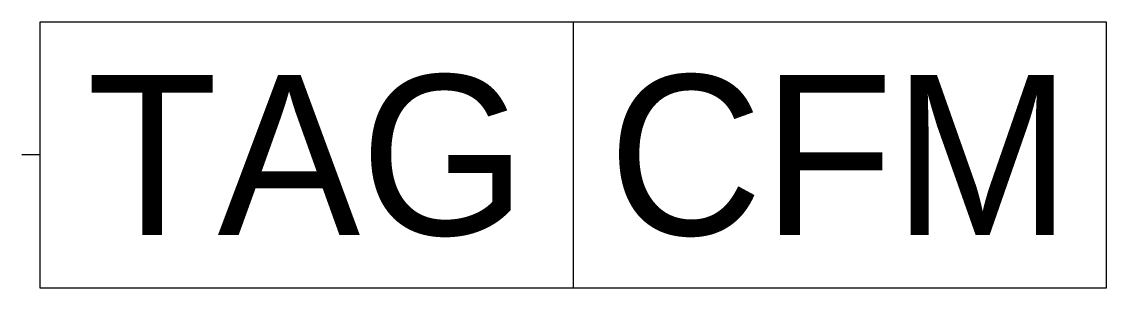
# Model space of a CAD drawing. Extents: x 2825.8 to 2874.6, y 922.8 to 934.8.
import ezdxf
from ezdxf.enums import TextEntityAlignment as Align

# ---------------------------------------------------------------- set-up
doc = ezdxf.new("R2010")
doc.units = 0
doc.layers.add('EQ', color=7, linetype='CONTINUOUS')

msp = doc.modelspace()

# ---------------------------------------------------------------- linework, layer by layer
at = {"layer": 'EQ', "color": 0}
for p, q in [((2826.6, 922.787), (2826.6, 934.787)), ((2826.6, 934.787), (2874.6, 934.787)), ((2850.6, 934.787), (2850.6, 922.787)), ((2874.6, 934.787), (2874.6, 922.787)), ((2826.6, 928.787), (2825.766, 928.787)), ((2874.6, 922.787), (2826.6, 922.787))]:
    msp.add_line(p, q, dxfattribs=at)

# ---------------------------------------------------------------- texts
for tag, text, p in [('TAG', '2', (2838.6, 928.787)), ('CFM', '120', (2862.6, 928.787))]:
    msp.add_attdef(tag, text=text, height=7.2, dxfattribs=at).set_placement(p, align=Align.MIDDLE)

doc.saveas('drawing.dxf')
